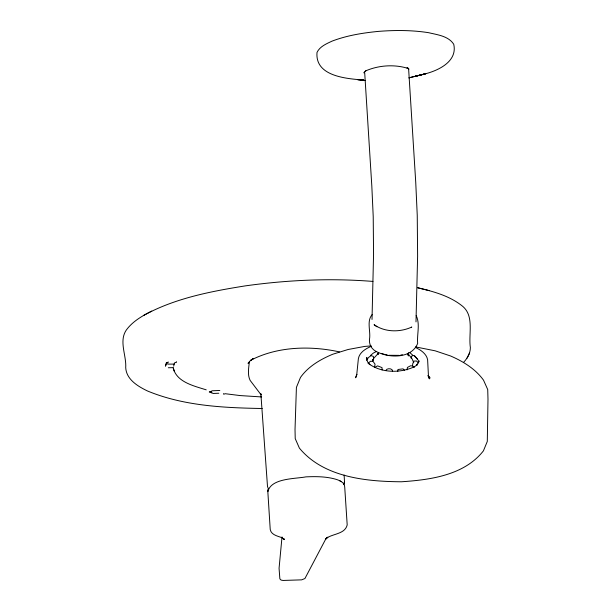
<?xml version="1.0" encoding="UTF-8"?>
<svg xmlns="http://www.w3.org/2000/svg" width="611" height="611" viewBox="0 0 611 611"><rect width="100%" height="100%" fill="white"/><g stroke="black" fill="none" stroke-linecap="round" stroke-linejoin="round"><path stroke-width="0.92" d="M372.023 319.446L373.558 254.313L373.214 216.508L371.816 185.927L364.721 73.083M408.423 352.753L408.347 355.93L407.766 353.731L408.156 354.258M415.999 321.89L417.618 256.131L417.244 215.278L415.732 182.246L408.591 68.478M378.072 353.051L377.865 354.693L378.469 353.303L378.049 353.807M418.604 362.583L418.657 361.017M419.322 360.994L416.427 365.332L417.305 364.714L413.601 367.326M411.142 358.26L411.547 356.167L413.662 355.381L416.481 357.947M397.746 371.389L397.975 369.479L403.107 368.876L404.528 370.274M282.015 536.932L279.067 568.276L279.861 578.846L281.091 580.083L283.015 580.45L301.643 579.854L304.927 578.533L325.862 538.818L325.556 539.33L327.802 537.191L325.923 538.597C332.331 533.548 344.994 534.381 347.193 524.925L344.741 487.387C345.154 483.164 340.655 480.949 337.31 479.719C327.206 476.465 316.399 476.397 305.897 476.87C295.22 478.948 270.49 478.046 267.855 491.992L270.23 529.516C271.223 535.137 278.066 536.099 282.442 537.909L281.976 537.642L284.306 539.612L283.771 538.528L283.916 539.551M382.096 369.999L382.02 367.608L377.567 365.882L375.383 367.066M343.672 484.706L344.497 481.896L344.13 475.022M344.497 481.896L344.214 483.645M463.52 362.43C467.377 358.382 470.386 353.265 470.371 347.529C468.263 333.759 474.9 315.352 461.626 305.485C448.978 295.671 433.146 291.424 417.825 287.796M249.38 361.735C248.738 367.769 247.295 374.726 250.136 380.393L261.08 394.813M248.318 362.743L248.142 363.522L249.662 361.3L253.42 358.489L250.731 360.269C277.486 346.353 310.373 345.574 339.418 351.883M373.489 358.848L373.374 356.404L371.037 355.64L368.296 357.649L367.31 359.451M372.634 361.177L373.023 359.604L372.901 359.994M166.375 362.674L165.512 366.172L166.688 362.491L168.201 362.491L168.147 361.872M173.692 366.172L174.181 363.667M374.474 367.555L375.062 364.248L373.077 361.384L370.518 361.231L368.059 363.324M356.969 374.406L355.64 377.774L356.771 374.398L358.374 358.642C359.528 352.364 365.63 348.759 371.045 346.414M372.511 361.017L373.161 359.574M467.048 358.145L469.592 352.967M372.687 360.65L373.924 358.138L378.683 352.891M385.931 370.388C386.732 367.868 392.926 368.242 392.514 371.16M364.568 71.823L363.919 72.908L365.905 70.754M372.122 314.642C366.302 321.233 371.03 331.658 369.434 339.678C369.113 344.474 371.503 348.965 375.803 351.264C388.405 358.237 411.508 359.016 417.672 343.428C416.794 334.4 420.353 324.113 416.183 315.604M370.602 355.381L373.321 353.097L376.513 351.447M413.784 367.196L414.373 366.783C400.297 373.26 381.997 373.077 369.09 364.011L369.915 364.652L367.891 362.361L366.829 359.94L366.768 357.488L366.829 360.375M411.409 327.275L411.776 327.038C400.068 332.499 384.777 332.323 374.077 324.678L376.895 326.755M143.379 315.559C174.609 298.351 210.23 291.478 245.095 285.91C287.384 279.968 330.33 278.028 372.931 281.427M151.711 311.106C142.233 315.918 132.564 321.394 126.217 330.184C118.748 341.366 126.53 355.465 125.713 367.608C126.332 379.546 138.017 386.435 147.61 391.032C183.728 405.941 223.618 407.82 262.218 408.507M365.538 70.937C378.652 65.224 394.294 64.147 407.98 68.394L406.972 67.897L408.728 68.974M408.774 77.88L425.111 73.878C438.69 70.418 457.685 61.321 453.729 44.236C448.39 35.957 437.4 34.827 428.609 32.688C411.951 30.084 395.012 30.076 378.232 31.405C362.544 32.956 346.811 35.491 332.025 41.143C326.373 43.816 319.889 46.436 317.01 52.409C314.917 76.596 347.063 78.735 364.041 80.064M409.462 77.696L425.111 73.878M400.747 355.044L402.389 354.731M218.807 393.24L213.231 393.453L211.139 392.69L211.009 391.468L211.139 392.69L211.039 392.002L211.818 392.407M399.098 355.358L388.848 355.297M371.228 345.887L364.645 346.429L348.094 349.5L332.743 354.235C320.447 359.375 308.349 366.356 300.49 377.422L296.411 387.382L295.021 429.564L295.22 438.591L299.398 448.123C323.555 477.344 365.974 481.529 401.435 481.774C430.442 479.834 464.276 475.259 483.416 450.857L487.295 441.448L487.99 399.212L487.723 389.558L483.515 380.149C475.343 368.884 463.199 361.452 450.62 355.999L435.131 350.813L415.663 346.933M168.323 367.753L173.134 367.639C176.35 382.196 194.023 385.923 206.228 389.856M261.623 396.944L240.161 395.577L225.215 393.713L223.702 394.263L223.657 393.484M357.488 79.69L363.69 80.033M219.815 390.467L212.231 390.788L209.382 392.285L209.367 391.605M357.947 79.72L365.271 80.553M385.48 354.647L387.137 355.014M429.334 290.637L417.542 287.72M381.661 353.448L384.647 354.464M415.442 347.43C420.658 349.92 426.386 353.616 427.616 359.665L428.426 375.46L429.388 378.866L427.929 375.46L430.037 378.064L428.242 376.002M339.777 480.781L341.381 481.644M410.157 352.875L412.639 355.128M413.647 366.837L412.288 365.936L410.577 365.775L407.384 367.455L407.056 369.854M418.642 363.018L416.404 360.956L413.83 361.139L412.662 364.019L412.639 365.859M417.55 359.146L414.609 355.923L418.352 360.383M408.622 354.472L411.997 358.695L413.769 362.651M407.972 68.012L408.858 69.165M268.496 489.174L267.503 486.486L260.859 393.751L260.981 394.836L260.851 394.263M173.249 367.814L174.272 371.19M167.643 363.492L167.681 364.11L174.349 364.11L174.861 362.499L176.373 362.499L176.319 361.613M267.878 490.709L267.817 491.336L267.992 489.648L267.878 490.709M425.691 73.717L415.228 76.314L425.691 73.717"/></g></svg>
